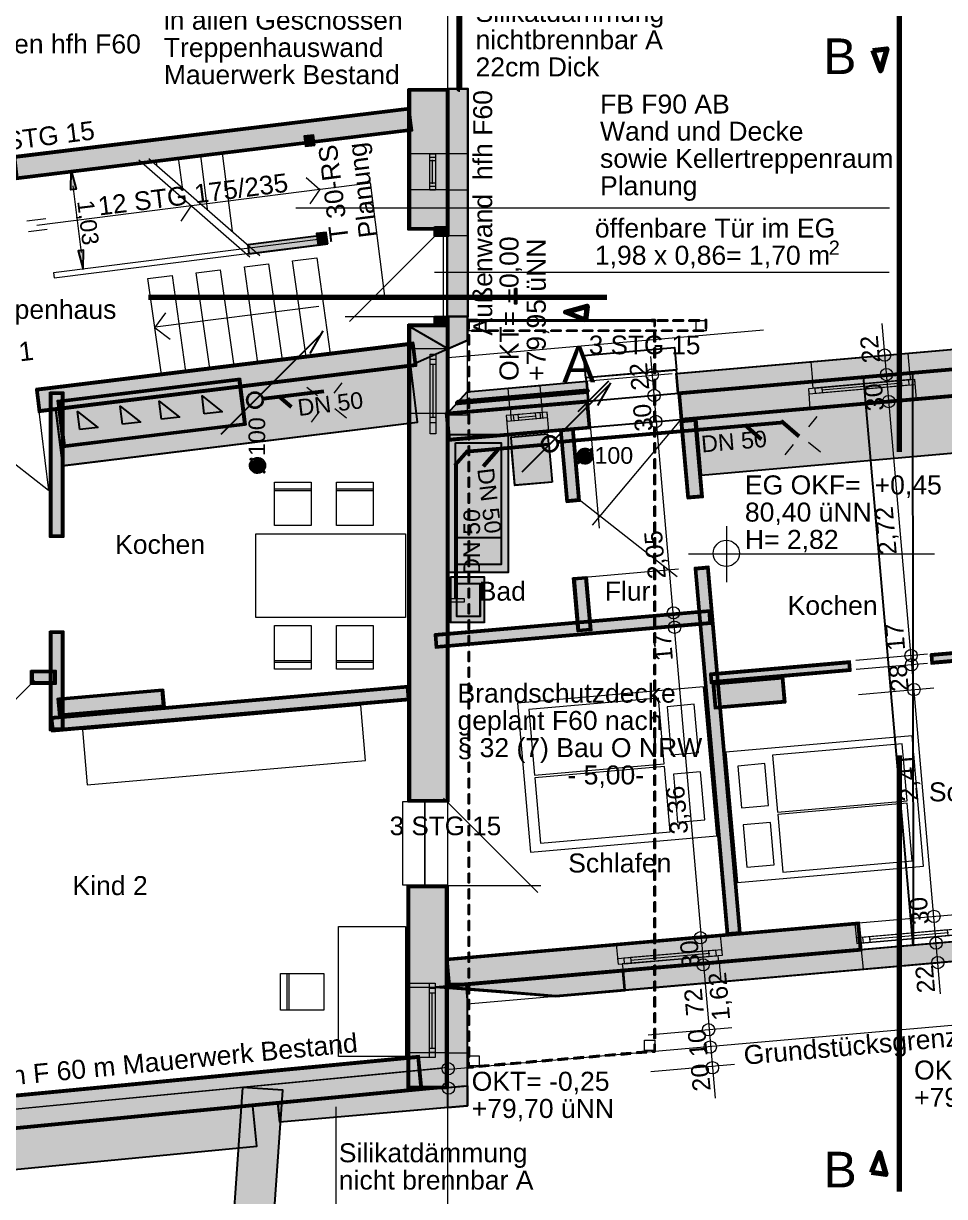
# Model space of a CAD drawing. Header units: millimetres. Extents: x 1001 to 41669, y -154 to 29734.
# Drawn here: x 11578 to 21433, y 6616 to 19166 of the extents above; entities that cross this region are included whole.
import ezdxf

# ---------------------------------------------------------------- set-up
doc = ezdxf.new("R2010")
doc.units = ezdxf.units.MM
doc.header["$LTSCALE"] = 50
for name, pattern in [('PDF_35-3_26-5_0-0_0-0', [61.8, 35.3, -26.5, 0, 0]), ('PDF_35-3_35-3_0-0_0-0', [70.6, 35.3, -35.3, 0, 0]), ('PDF_564-4_176-4_70-6_176-4', [987.8, 564.4, -176.4, 70.6, -176.4]), ('PDF_67-7_67-7_0-0_0-0', [135.4, 67.7, -67.7, 0, 0]), ('PDF_91-7_91-7_0-0_0-0', [183.4, 91.7, -91.7, 0, 0])]:
    doc.linetypes.add(name, pattern=pattern)
for name, color, linetype in [('00_Wand_Bestand', 7, 'Continuous'), ('01_Daemmung_neu', 9, 'Continuous'), ('02_Grundstuecksgrenze', 8, 'Continuous'), ('03_Sanitaer', 5, 'Continuous'), ('05_Linien_stark', 7, 'Continuous'), ('06_Linien_fein', 3, 'Continuous'), ('07_Bemassung', 6, 'Continuous'), ('08_Schnittlinie', 1, 'Continuous'), ('10_Text', 7, 'Continuous')]:
    doc.layers.add(name, color=color, linetype=linetype)
doc.styles.add('PLAN', font='arial.ttf')

msp = doc.modelspace()

# ---------------------------------------------------------------- hatches: boundary and pattern name
at = {"layer": '00_Wand_Bestand'}
for points in [[(15696, 18468), (16125, 18468), (16125, 16958), (15696, 16958)], [(11469, 17745), (11499, 17499), (15740, 18020), (15710, 18265)], [(14694, 17864), (14680, 17973), (14581, 17961), (14595, 17852)], [(12088, 17595), (12142, 17395), (12085, 17388)], [(15976, 16992), (16125, 16992), (16125, 16891), (15976, 16891)], [(14834, 16809), (14821, 16905), (13978, 16799), (13990, 16702)], [(14834, 16809), (14818, 16931), (14715, 16918), (14730, 16796)], [(12218, 16534), (12222, 16740), (12164, 16733)], [(16834, 16331), (16855, 16331), (16855, 16166), (16834, 16166)], [(15695, 15948), (16125, 15948), (16125, 10839), (15695, 10839)], [(15977, 16032), (16126, 16032), (16126, 15932), (15977, 15932)], [(16372, 15994), (16338, 15994), (16338, 15898), (16348, 15898), (16348, 15983), (16372, 15983)], [(16436, 15994), (16338, 15994), (16338, 15898), (16348, 15898), (16348, 15983), (16436, 15983)], [(16435, 15994), (16541, 15994), (16541, 15983), (16435, 15983)], [(16499, 15994), (16605, 15994), (16605, 15983), (16499, 15983)], [(16604, 15994), (16710, 15994), (16710, 15983), (16604, 15983)], [(16669, 15994), (16774, 15994), (16774, 15983), (16669, 15983)], [(16774, 15994), (16880, 15994), (16880, 15983), (16774, 15983)], [(16838, 15994), (16944, 15994), (16944, 15983), (16838, 15983)], [(16943, 15994), (17049, 15994), (17049, 15983), (16943, 15983)], [(17007, 15994), (17113, 15994), (17113, 15983), (17007, 15983)], [(17112, 15994), (17218, 15994), (17218, 15983), (17112, 15983)], [(17177, 15994), (17282, 15994), (17282, 15983), (17177, 15983)], [(17282, 15994), (17388, 15994), (17388, 15983), (17282, 15983)], [(17346, 15994), (17452, 15994), (17452, 15983), (17346, 15983)], [(17451, 15994), (17557, 15994), (17557, 15983), (17451, 15983)], [(17515, 15994), (17621, 15994), (17621, 15983), (17515, 15983)], [(17620, 15994), (17726, 15994), (17726, 15983), (17620, 15983)], [(17685, 15994), (17790, 15994), (17790, 15983), (17685, 15983)], [(17790, 15994), (17896, 15994), (17896, 15983), (17790, 15983)], [(17854, 15994), (17960, 15994), (17960, 15983), (17854, 15983)], [(17959, 15994), (18065, 15994), (18065, 15983), (17959, 15983)], [(18023, 15994), (18129, 15994), (18129, 15983), (18023, 15983)], [(18128, 15994), (18234, 15994), (18234, 15983), (18128, 15983)], [(18193, 15994), (18298, 15994), (18298, 15983), (18193, 15983)], [(18338, 15928), (18338, 15994), (18298, 15994), (18298, 15983), (18327, 15983), (18327, 15928)], [(18362, 15994), (18468, 15994), (18468, 15983), (18362, 15983)], [(18531, 15994), (18637, 15994), (18637, 15983), (18531, 15983)], [(18701, 15994), (18806, 15994), (18806, 15983), (18701, 15983)], [(18886, 15904), (18886, 15994), (18870, 15994), (18870, 15983), (18876, 15983), (18876, 15904)], [(16121, 15687), (15698, 15498), (15698, 15930)], [(16338, 15835), (16348, 15835), (16348, 15729), (16338, 15729)], [(16377, 15884), (16483, 15884), (16483, 15874), (16377, 15874)], [(16546, 15884), (16652, 15884), (16652, 15874), (16546, 15874)], [(16716, 15884), (16821, 15884), (16821, 15874), (16716, 15874)], [(16885, 15884), (16991, 15884), (16991, 15874), (16885, 15874)], [(17054, 15884), (17160, 15884), (17160, 15874), (17054, 15874)], [(17224, 15884), (17329, 15884), (17329, 15874), (17224, 15874)], [(17393, 15884), (17499, 15884), (17499, 15874), (17393, 15874)], [(17562, 15884), (17668, 15884), (17668, 15874), (17562, 15874)], [(17732, 15884), (17837, 15884), (17837, 15874), (17732, 15874)], [(17901, 15884), (18007, 15884), (18007, 15874), (17901, 15874)], [(18070, 15884), (18176, 15884), (18176, 15874), (18070, 15874)], [(18240, 15884), (18345, 15884), (18345, 15874), (18240, 15874)], [(18327, 15864), (18338, 15864), (18338, 15759), (18327, 15759)], [(18409, 15884), (18515, 15884), (18515, 15874), (18409, 15874)], [(18578, 15884), (18684, 15884), (18684, 15874), (18578, 15874)], [(18583, 15217), (18609, 14918), (26115, 15575), (26089, 15874)], [(18748, 15884), (18853, 15884), (18853, 15874), (18748, 15874)], [(11710, 15256), (11740, 15008), (15784, 15505), (15753, 15753)], [(18327, 15695), (18338, 15695), (18338, 15589), (18327, 15589)], [(16338, 15665), (16348, 15665), (16348, 15560), (16338, 15560)], [(16338, 15496), (16348, 15496), (16348, 15390), (16338, 15390)], [(18327, 15526), (18338, 15526), (18338, 15420), (18327, 15420)], [(13896, 15371), (13958, 14871), (12004, 14631), (11942, 15131)], [(16338, 15327), (16348, 15327), (16348, 15221), (16338, 15221)], [(18327, 15356), (18338, 15356), (18338, 15251), (18327, 15251)], [(11859, 15221), (12006, 15221), (12006, 13670), (11859, 13670)], [(18327, 15187), (18338, 15187), (18338, 15081), (18327, 15081)], [(12637, 14879), (12614, 15072), (12830, 14902)], [(13056, 14932), (13032, 15125), (13249, 14956)], [(13512, 14990), (13489, 15183), (13706, 15013)], [(16095, 14999), (16122, 14702), (17646, 14835), (17620, 15133)], [(16338, 15157), (16348, 15157), (16348, 15052), (16338, 15052)], [(12181, 14821), (12157, 15015), (12374, 14845)], [(16338, 14988), (16348, 14988), (16348, 14882), (16338, 14882)], [(18327, 15018), (18338, 15018), (18338, 14912), (18327, 14912)], [(18679, 14085), (18849, 14100), (18776, 14935), (18606, 14920)], [(16338, 14819), (16348, 14819), (16348, 14713), (16338, 14713)], [(17384, 14046), (17534, 14059), (17466, 14837), (17316, 14824)], [(18327, 14848), (18338, 14848), (18338, 14743), (18327, 14743)], [(16338, 14649), (16348, 14649), (16348, 14544), (16338, 14544)], [(17665, 14607), (17649, 14589), (17658, 14576), (17664, 14564), (17667, 14551), (17668, 14536), (17667, 14526), (17665, 14517), (17662, 14508), (17658, 14499), (17653, 14491), (17646, 14483), (17640, 14476), (17634, 14471), (17627, 14466), (17619, 14463), (17612, 14460), (17603, 14458), (17595, 14456), (17586, 14456), (17572, 14457), (17560, 14460), (17548, 14466), (17534, 14475), (17517, 14458), (17507, 14469), (17524, 14485), (17515, 14499), (17509, 14512), (17506, 14524), (17505, 14538), (17505, 14547), (17507, 14556), (17509, 14565), (17512, 14573), (17517, 14581), (17522, 14588), (17529, 14595), (17536, 14602), (17543, 14607), (17551, 14611), (17559, 14615), (17567, 14617), (17576, 14619), (17586, 14619), (17600, 14618), (17612, 14615), (17625, 14609), (17639, 14600), (17655, 14617)], [(17628, 14590), (17616, 14597), (17606, 14602), (17596, 14604), (17586, 14605), (17578, 14605), (17571, 14603), (17563, 14601), (17557, 14599), (17550, 14595), (17544, 14590), (17538, 14585), (17532, 14578), (17527, 14571), (17523, 14563), (17521, 14555), (17519, 14547), (17518, 14538), (17519, 14526), (17522, 14517), (17526, 14506), (17534, 14495)], [(17639, 14580), (17544, 14485), (17552, 14480), (17560, 14475), (17569, 14473), (17578, 14471), (17586, 14470), (17595, 14471), (17604, 14472), (17612, 14475), (17620, 14479), (17627, 14484), (17634, 14490), (17640, 14497), (17645, 14504), (17649, 14511), (17651, 14520), (17653, 14528), (17653, 14537), (17653, 14548), (17650, 14558), (17646, 14568)], [(18327, 14679), (18338, 14679), (18338, 14573), (18327, 14573)], [(14014, 14517), (14031, 14500), (14044, 14509), (14056, 14515), (14069, 14518), (14084, 14519), (14094, 14518), (14103, 14517), (14112, 14514), (14121, 14509), (14130, 14504), (14138, 14498), (14144, 14491), (14149, 14485), (14154, 14478), (14158, 14470), (14160, 14463), (14163, 14455), (14164, 14446), (14164, 14437), (14163, 14423), (14160, 14411), (14154, 14399), (14145, 14385), (14162, 14368), (14152, 14358), (14135, 14375), (14121, 14366), (14108, 14360), (14096, 14357), (14082, 14356), (14073, 14356), (14064, 14358), (14055, 14360), (14047, 14364), (14039, 14368), (14032, 14373), (14025, 14380), (14019, 14387), (14013, 14394), (14009, 14402), (14005, 14410), (14003, 14419), (14001, 14428), (14001, 14437), (14002, 14451), (14005, 14464), (14011, 14476), (14020, 14490), (14003, 14506)], [(14030, 14480), (14023, 14467), (14018, 14457), (14016, 14447), (14015, 14437), (14016, 14429), (14017, 14422), (14019, 14415), (14022, 14408), (14025, 14401), (14030, 14395), (14035, 14389), (14042, 14383), (14049, 14378), (14057, 14375), (14065, 14372), (14074, 14370), (14083, 14370), (14094, 14370), (14104, 14373), (14114, 14378), (14125, 14385)], [(14040, 14490), (14135, 14395), (14141, 14403), (14145, 14412), (14148, 14420), (14149, 14429), (14150, 14437), (14149, 14446), (14148, 14455), (14145, 14463), (14141, 14471), (14136, 14478), (14130, 14485), (14125, 14490), (14118, 14495), (14112, 14498), (14105, 14501), (14098, 14503), (14091, 14504), (14083, 14505), (14072, 14504), (14062, 14501), (14052, 14497)], [(16338, 14480), (16348, 14480), (16348, 14374), (16338, 14374)], [(18327, 14510), (18338, 14510), (18338, 14404), (18327, 14404)], [(16338, 14311), (16348, 14311), (16348, 14205), (16338, 14205)], [(18327, 14340), (18338, 14340), (18338, 14235), (18327, 14235)], [(16338, 14141), (16348, 14141), (16348, 14036), (16338, 14036)], [(18327, 14171), (18338, 14171), (18338, 14065), (18327, 14065)], [(16338, 13972), (16348, 13972), (16348, 13866), (16338, 13866)], [(18327, 14002), (18338, 14002), (18338, 13896), (18327, 13896)], [(18327, 13832), (18338, 13832), (18338, 13727), (18327, 13727)], [(16338, 13803), (16348, 13803), (16348, 13697), (16338, 13697)], [(16338, 13633), (16348, 13633), (16348, 13528), (16338, 13528)], [(18327, 13663), (18338, 13663), (18338, 13557), (18327, 13557)], [(16338, 13464), (16348, 13464), (16348, 13358), (16338, 13358)], [(18327, 13494), (18338, 13494), (18338, 13388), (18327, 13388)], [(18327, 13324), (18338, 13324), (18338, 13219), (18327, 13219)], [(19101, 9414), (19254, 9427), (18910, 13355), (18757, 13341)], [(16338, 13295), (16348, 13295), (16348, 13189), (16338, 13189)], [(17457, 13234), (17606, 13247), (17656, 12673), (17507, 12660)], [(16338, 13125), (16348, 13125), (16348, 13020), (16338, 13020)], [(18327, 13155), (18338, 13155), (18338, 13049), (18327, 13049)], [(16338, 12956), (16348, 12956), (16348, 12850), (16338, 12850)], [(18327, 12986), (18338, 12986), (18338, 12880), (18327, 12880)], [(15975, 12633), (15988, 12487), (18937, 12745), (18924, 12891)], [(18327, 12816), (18338, 12816), (18338, 12711), (18327, 12711)], [(16338, 12787), (16348, 12787), (16348, 12681), (16338, 12681)], [(11860, 12665), (12007, 12665), (12007, 11603), (11860, 11603)], [(16338, 12617), (16348, 12617), (16348, 12512), (16338, 12512)], [(18327, 12647), (18338, 12647), (18338, 12541), (18327, 12541)], [(16338, 12448), (16348, 12448), (16348, 12342), (16338, 12342)], [(18327, 12478), (18338, 12478), (18338, 12372), (18327, 12372)], [(21281, 12418), (21290, 12317), (22517, 12424), (22508, 12525)], [(18327, 12308), (18338, 12308), (18338, 12203), (18327, 12203)], [(18920, 12211), (18929, 12110), (20432, 12242), (20423, 12343)], [(11658, 12245), (11925, 12245), (11925, 12099), (11658, 12099)], [(16338, 12279), (16348, 12279), (16348, 12173), (16338, 12173)], [(19734, 11903), (19710, 12179), (18947, 12112), (18972, 11836)], [(11867, 11745), (11881, 11593), (15710, 11928), (15696, 12080)], [(16338, 12109), (16348, 12109), (16348, 12004), (16338, 12004)], [(18327, 12139), (18338, 12139), (18338, 12033), (18327, 12033)], [(13073, 12045), (13090, 11852), (11960, 11753), (11943, 11946)], [(16338, 11940), (16348, 11940), (16348, 11834), (16338, 11834)], [(18327, 11970), (18338, 11970), (18338, 11864), (18327, 11864)], [(18327, 11800), (18338, 11800), (18338, 11695), (18327, 11695)], [(16338, 11771), (16348, 11771), (16348, 11665), (16338, 11665)], [(16338, 11601), (16348, 11601), (16348, 11496), (16338, 11496)], [(18327, 11631), (18338, 11631), (18338, 11525), (18327, 11525)], [(16338, 11432), (16348, 11432), (16348, 11326), (16338, 11326)], [(18327, 11462), (18338, 11462), (18338, 11356), (18327, 11356)], [(16338, 11263), (16348, 11263), (16348, 11157), (16338, 11157)], [(18327, 11292), (18338, 11292), (18338, 11187), (18327, 11187)], [(16338, 11093), (16348, 11093), (16348, 10988), (16338, 10988)], [(18327, 11123), (18338, 11123), (18338, 11017), (18327, 11017)], [(16338, 10924), (16348, 10924), (16348, 10818), (16338, 10818)], [(18327, 10954), (18338, 10954), (18338, 10848), (18327, 10848)], [(16338, 10755), (16348, 10755), (16348, 10649), (16338, 10649)], [(18327, 10784), (18338, 10784), (18338, 10679), (18327, 10679)], [(16338, 10585), (16348, 10585), (16348, 10480), (16338, 10480)], [(18327, 10615), (18338, 10615), (18338, 10509), (18327, 10509)], [(18327, 10446), (18338, 10446), (18338, 10340), (18327, 10340)], [(16338, 10416), (16348, 10416), (16348, 10310), (16338, 10310)], [(16338, 10247), (16348, 10247), (16348, 10141), (16338, 10141)], [(18327, 10276), (18338, 10276), (18338, 10171), (18327, 10171)], [(16338, 10077), (16348, 10077), (16348, 9972), (16338, 9972)], [(18327, 10107), (18338, 10107), (18338, 10001), (18327, 10001)], [(15688, 9945), (16118, 9945), (16118, 7771), (15688, 7771)], [(18327, 9938), (18338, 9938), (18338, 9832), (18327, 9832)], [(16338, 9908), (16348, 9908), (16348, 9802), (16338, 9802)], [(16338, 9739), (16348, 9739), (16348, 9633), (16338, 9633)], [(18327, 9768), (18338, 9768), (18338, 9663), (18327, 9663)], [(16097, 9161), (16123, 8861), (20547, 9248), (20521, 9548)], [(16338, 9569), (16348, 9569), (16348, 9464), (16338, 9464)], [(18327, 9599), (18338, 9599), (18338, 9493), (18327, 9493)], [(18327, 9430), (18338, 9430), (18338, 9324), (18327, 9324)], [(16338, 9400), (16348, 9400), (16348, 9294), (16338, 9294)], [(16338, 9231), (16348, 9231), (16348, 9125), (16338, 9125)], [(18327, 9260), (18338, 9260), (18338, 9155), (18327, 9155)], [(16338, 9061), (16348, 9061), (16348, 8956), (16338, 8956)], [(18327, 9091), (18338, 9091), (18338, 8985), (18327, 8985)], [(18327, 8922), (18338, 8922), (18338, 8816), (18327, 8816)], [(16338, 8892), (16348, 8892), (16348, 8786), (16338, 8786)], [(16338, 8723), (16348, 8723), (16348, 8617), (16338, 8617)], [(18327, 8752), (18338, 8752), (18338, 8647), (18327, 8647)], [(16338, 8553), (16348, 8553), (16348, 8448), (16338, 8448)], [(18327, 8583), (18338, 8583), (18338, 8477), (18327, 8477)], [(18327, 8414), (18338, 8414), (18338, 8308), (18327, 8308)], [(16338, 8384), (16348, 8384), (16348, 8278), (16338, 8278)], [(16338, 8215), (16348, 8215), (16348, 8109), (16338, 8109)], [(18247, 8158), (18246, 8169), (18141, 8160), (18142, 8149)], [(18338, 8166), (18338, 8244), (18327, 8244), (18327, 8176), (18310, 8174), (18310, 8164)], [(5058, 7087), (5093, 6722), (15846, 7758), (15811, 8122)], [(16338, 8045), (16338, 7993), (16391, 7998), (16391, 8009), (16348, 8005), (16348, 8045)], [(16729, 8027), (16728, 8038), (16622, 8029), (16623, 8018)], [(16898, 8042), (16897, 8052), (16791, 8043), (16792, 8033)], [(17066, 8056), (17065, 8067), (16960, 8058), (16961, 8047)], [(17235, 8071), (17234, 8081), (17129, 8072), (17130, 8062)], [(17404, 8085), (17403, 8096), (17297, 8087), (17298, 8076)], [(17572, 8100), (17571, 8110), (17466, 8101), (17467, 8091)], [(17741, 8114), (17740, 8125), (17635, 8116), (17636, 8105)], [(17910, 8129), (17909, 8140), (17803, 8130), (17804, 8120)], [(18078, 8144), (18078, 8154), (17972, 8145), (17973, 8134)], [(16560, 8013), (16559, 8023), (16454, 8014), (16455, 8004)]]:
    msp.add_hatch(color=7, dxfattribs=at).paths.add_polyline_path(points)
at = {"layer": '01_Daemmung_neu'}
for points in [[(16113, 18469), (16332, 18469), (16332, 16029), (16113, 16029)], [(29468, 16163), (18581, 15210), (18562, 15423), (29450, 16375)], [(16118, 16032), (16118, 15687), (16332, 15779), (16332, 16032)], [(17624, 15126), (16114, 14994), (16326, 15227), (17605, 15339)], [(22803, 9240), (18015, 8821), (17996, 9038), (22784, 9457)], [(17997, 9034), (15986, 8858), (17275, 8757), (18015, 8821)], [(16116, 8893), (16116, 7570), (16329, 7586), (16329, 8893)], [(14301, 7623), (16329, 7801), (16330, 7587), (14320, 7411)]]:
    msp.add_hatch(color=7, dxfattribs=at).paths.add_polyline_path(points)
at = {"layer": '02_Grundstuecksgrenze'}
for points in [[(13923, 7783), (13586, 2962), (14015, 2932), (14352, 7753)], [(14034, 7584), (4945, 6709), (4986, 6281), (14075, 7156)]]:
    msp.add_hatch(color=7, dxfattribs=at).paths.add_polyline_path(points)
at = {"layer": '03_Sanitaer'}
for points in [[(15722, 15494), (11922, 15028), (11995, 14435), (15795, 14901)], [(22261, 15234), (18778, 14929), (18830, 14334), (22314, 14639)], [(16128, 14769), (16764, 14769), (16764, 13291), (16128, 13291)], [(17190, 14773), (16791, 14738), (16800, 14638), (17198, 14673)], [(16199, 14678), (16690, 14678), (16690, 13378), (16199, 13378)], [(16199, 14678), (16690, 14678), (16690, 13664), (16199, 13664)], [(17235, 14259), (16836, 14224), (16801, 14623), (17200, 14657)], [(16149, 13245), (16507, 13245), (16507, 12758), (16149, 12758)], [(16149, 13245), (16507, 13245), (16507, 12758), (16149, 12758)], [(16214, 13176), (16463, 13176), (16463, 12822), (16214, 12822)], [(16214, 13176), (16463, 13176), (16463, 12822), (16214, 12822)]]:
    msp.add_hatch(color=7, dxfattribs=at).paths.add_polyline_path(points)

# ---------------------------------------------------------------- linework, layer by layer
at = {"layer": '00_Wand_Bestand'}
for points in [[(15696, 18468), (16125, 18468), (16125, 16958), (15696, 16958)], [(11469, 17745), (11499, 17499), (15740, 18020), (15710, 18265)], [(14694, 17864), (14680, 17973), (14581, 17961), (14595, 17852)], [(12088, 17595), (12142, 17395), (12085, 17388)], [(15976, 16992), (16125, 16992), (16125, 16891), (15976, 16891)], [(14834, 16809), (14821, 16905), (13978, 16799), (13990, 16702)], [(14834, 16809), (14818, 16931), (14715, 16918), (14730, 16796)], [(12218, 16534), (12222, 16740), (12164, 16733)], [(16834, 16331), (16855, 16331), (16855, 16166), (16834, 16166)], [(15695, 15948), (16125, 15948), (16125, 10839), (15695, 10839)], [(15977, 16032), (16126, 16032), (16126, 15932), (15977, 15932)], [(16372, 15994), (16338, 15994), (16338, 15898), (16348, 15898), (16348, 15983), (16372, 15983)], [(16436, 15994), (16338, 15994), (16338, 15898), (16348, 15898), (16348, 15983), (16436, 15983)], [(16435, 15994), (16541, 15994), (16541, 15983), (16435, 15983)], [(16499, 15994), (16605, 15994), (16605, 15983), (16499, 15983)], [(16604, 15994), (16710, 15994), (16710, 15983), (16604, 15983)], [(16669, 15994), (16774, 15994), (16774, 15983), (16669, 15983)], [(16774, 15994), (16880, 15994), (16880, 15983), (16774, 15983)], [(16838, 15994), (16944, 15994), (16944, 15983), (16838, 15983)], [(16943, 15994), (17049, 15994), (17049, 15983), (16943, 15983)], [(17007, 15994), (17113, 15994), (17113, 15983), (17007, 15983)], [(17112, 15994), (17218, 15994), (17218, 15983), (17112, 15983)], [(17177, 15994), (17282, 15994), (17282, 15983), (17177, 15983)], [(17282, 15994), (17388, 15994), (17388, 15983), (17282, 15983)], [(17346, 15994), (17452, 15994), (17452, 15983), (17346, 15983)], [(17451, 15994), (17557, 15994), (17557, 15983), (17451, 15983)], [(17515, 15994), (17621, 15994), (17621, 15983), (17515, 15983)], [(17620, 15994), (17726, 15994), (17726, 15983), (17620, 15983)], [(17685, 15994), (17790, 15994), (17790, 15983), (17685, 15983)], [(17790, 15994), (17896, 15994), (17896, 15983), (17790, 15983)], [(17854, 15994), (17960, 15994), (17960, 15983), (17854, 15983)], [(17959, 15994), (18065, 15994), (18065, 15983), (17959, 15983)], [(18023, 15994), (18129, 15994), (18129, 15983), (18023, 15983)], [(18128, 15994), (18234, 15994), (18234, 15983), (18128, 15983)], [(18193, 15994), (18298, 15994), (18298, 15983), (18193, 15983)], [(18338, 15928), (18338, 15994), (18298, 15994), (18298, 15983), (18327, 15983), (18327, 15928)], [(18362, 15994), (18468, 15994), (18468, 15983), (18362, 15983)], [(18531, 15994), (18637, 15994), (18637, 15983), (18531, 15983)], [(18701, 15994), (18806, 15994), (18806, 15983), (18701, 15983)], [(18886, 15904), (18886, 15994), (18870, 15994), (18870, 15983), (18876, 15983), (18876, 15904)], [(16121, 15687), (15698, 15498), (15698, 15930)], [(16338, 15835), (16348, 15835), (16348, 15729), (16338, 15729)], [(16377, 15884), (16483, 15884), (16483, 15874), (16377, 15874)], [(16546, 15884), (16652, 15884), (16652, 15874), (16546, 15874)], [(16716, 15884), (16821, 15884), (16821, 15874), (16716, 15874)], [(16885, 15884), (16991, 15884), (16991, 15874), (16885, 15874)], [(17054, 15884), (17160, 15884), (17160, 15874), (17054, 15874)], [(17224, 15884), (17329, 15884), (17329, 15874), (17224, 15874)], [(17393, 15884), (17499, 15884), (17499, 15874), (17393, 15874)], [(17562, 15884), (17668, 15884), (17668, 15874), (17562, 15874)], [(17732, 15884), (17837, 15884), (17837, 15874), (17732, 15874)], [(17901, 15884), (18007, 15884), (18007, 15874), (17901, 15874)], [(18070, 15884), (18176, 15884), (18176, 15874), (18070, 15874)], [(18240, 15884), (18345, 15884), (18345, 15874), (18240, 15874)], [(18327, 15864), (18338, 15864), (18338, 15759), (18327, 15759)], [(18409, 15884), (18515, 15884), (18515, 15874), (18409, 15874)], [(18578, 15884), (18684, 15884), (18684, 15874), (18578, 15874)], [(18583, 15217), (18609, 14918), (26115, 15575), (26089, 15874)], [(18748, 15884), (18853, 15884), (18853, 15874), (18748, 15874)], [(11710, 15256), (11740, 15008), (15784, 15505), (15753, 15753)], [(18327, 15695), (18338, 15695), (18338, 15589), (18327, 15589)], [(16338, 15665), (16348, 15665), (16348, 15560), (16338, 15560)], [(16338, 15496), (16348, 15496), (16348, 15390), (16338, 15390)], [(18327, 15526), (18338, 15526), (18338, 15420), (18327, 15420)], [(13896, 15371), (13958, 14871), (12004, 14631), (11942, 15131)], [(16338, 15327), (16348, 15327), (16348, 15221), (16338, 15221)], [(18327, 15356), (18338, 15356), (18338, 15251), (18327, 15251)], [(11859, 15221), (12006, 15221), (12006, 13670), (11859, 13670)], [(18327, 15187), (18338, 15187), (18338, 15081), (18327, 15081)], [(12637, 14879), (12614, 15072), (12830, 14902)], [(13056, 14932), (13032, 15125), (13249, 14956)], [(13512, 14990), (13489, 15183), (13706, 15013)], [(16095, 14999), (16122, 14702), (17646, 14835), (17620, 15133)], [(16338, 15157), (16348, 15157), (16348, 15052), (16338, 15052)], [(12181, 14821), (12157, 15015), (12374, 14845)], [(16338, 14988), (16348, 14988), (16348, 14882), (16338, 14882)], [(18327, 15018), (18338, 15018), (18338, 14912), (18327, 14912)], [(18679, 14085), (18849, 14100), (18776, 14935), (18606, 14920)], [(16338, 14819), (16348, 14819), (16348, 14713), (16338, 14713)], [(17384, 14046), (17534, 14059), (17466, 14837), (17316, 14824)], [(18327, 14848), (18338, 14848), (18338, 14743), (18327, 14743)], [(16338, 14649), (16348, 14649), (16348, 14544), (16338, 14544)], [(17665, 14607), (17649, 14589), (17658, 14576), (17664, 14564), (17667, 14551), (17668, 14536), (17667, 14526), (17665, 14517), (17662, 14508), (17658, 14499), (17653, 14491), (17646, 14483), (17640, 14476), (17634, 14471), (17627, 14466), (17619, 14463), (17612, 14460), (17603, 14458), (17595, 14456), (17586, 14456), (17572, 14457), (17560, 14460), (17548, 14466), (17534, 14475), (17517, 14458), (17507, 14469), (17524, 14485), (17515, 14499), (17509, 14512), (17506, 14524), (17505, 14538), (17505, 14547), (17507, 14556), (17509, 14565), (17512, 14573), (17517, 14581), (17522, 14588), (17529, 14595), (17536, 14602), (17543, 14607), (17551, 14611), (17559, 14615), (17567, 14617), (17576, 14619), (17586, 14619), (17600, 14618), (17612, 14615), (17625, 14609), (17639, 14600), (17655, 14617)], [(17628, 14590), (17616, 14597), (17606, 14602), (17596, 14604), (17586, 14605), (17578, 14605), (17571, 14603), (17563, 14601), (17557, 14599), (17550, 14595), (17544, 14590), (17538, 14585), (17532, 14578), (17527, 14571), (17523, 14563), (17521, 14555), (17519, 14547), (17518, 14538), (17519, 14526), (17522, 14517), (17526, 14506), (17534, 14495)], [(17639, 14580), (17544, 14485), (17552, 14480), (17560, 14475), (17569, 14473), (17578, 14471), (17586, 14470), (17595, 14471), (17604, 14472), (17612, 14475), (17620, 14479), (17627, 14484), (17634, 14490), (17640, 14497), (17645, 14504), (17649, 14511), (17651, 14520), (17653, 14528), (17653, 14537), (17653, 14548), (17650, 14558), (17646, 14568)], [(18327, 14679), (18338, 14679), (18338, 14573), (18327, 14573)], [(14014, 14517), (14031, 14500), (14044, 14509), (14056, 14515), (14069, 14518), (14084, 14519), (14094, 14518), (14103, 14517), (14112, 14514), (14121, 14509), (14130, 14504), (14138, 14498), (14144, 14491), (14149, 14485), (14154, 14478), (14158, 14470), (14160, 14463), (14163, 14455), (14164, 14446), (14164, 14437), (14163, 14423), (14160, 14411), (14154, 14399), (14145, 14385), (14162, 14368), (14152, 14358), (14135, 14375), (14121, 14366), (14108, 14360), (14096, 14357), (14082, 14356), (14073, 14356), (14064, 14358), (14055, 14360), (14047, 14364), (14039, 14368), (14032, 14373), (14025, 14380), (14019, 14387), (14013, 14394), (14009, 14402), (14005, 14410), (14003, 14419), (14001, 14428), (14001, 14437), (14002, 14451), (14005, 14464), (14011, 14476), (14020, 14490), (14003, 14506)], [(14030, 14480), (14023, 14467), (14018, 14457), (14016, 14447), (14015, 14437), (14016, 14429), (14017, 14422), (14019, 14415), (14022, 14408), (14025, 14401), (14030, 14395), (14035, 14389), (14042, 14383), (14049, 14378), (14057, 14375), (14065, 14372), (14074, 14370), (14083, 14370), (14094, 14370), (14104, 14373), (14114, 14378), (14125, 14385)], [(14040, 14490), (14135, 14395), (14141, 14403), (14145, 14412), (14148, 14420), (14149, 14429), (14150, 14437), (14149, 14446), (14148, 14455), (14145, 14463), (14141, 14471), (14136, 14478), (14130, 14485), (14125, 14490), (14118, 14495), (14112, 14498), (14105, 14501), (14098, 14503), (14091, 14504), (14083, 14505), (14072, 14504), (14062, 14501), (14052, 14497)], [(16338, 14480), (16348, 14480), (16348, 14374), (16338, 14374)], [(18327, 14510), (18338, 14510), (18338, 14404), (18327, 14404)], [(16338, 14311), (16348, 14311), (16348, 14205), (16338, 14205)], [(18327, 14340), (18338, 14340), (18338, 14235), (18327, 14235)], [(16338, 14141), (16348, 14141), (16348, 14036), (16338, 14036)], [(18327, 14171), (18338, 14171), (18338, 14065), (18327, 14065)], [(16338, 13972), (16348, 13972), (16348, 13866), (16338, 13866)], [(18327, 14002), (18338, 14002), (18338, 13896), (18327, 13896)], [(18327, 13832), (18338, 13832), (18338, 13727), (18327, 13727)], [(16338, 13803), (16348, 13803), (16348, 13697), (16338, 13697)], [(16338, 13633), (16348, 13633), (16348, 13528), (16338, 13528)], [(18327, 13663), (18338, 13663), (18338, 13557), (18327, 13557)], [(16338, 13464), (16348, 13464), (16348, 13358), (16338, 13358)], [(18327, 13494), (18338, 13494), (18338, 13388), (18327, 13388)], [(18327, 13324), (18338, 13324), (18338, 13219), (18327, 13219)], [(19101, 9414), (19254, 9427), (18910, 13355), (18757, 13341)], [(16338, 13295), (16348, 13295), (16348, 13189), (16338, 13189)], [(17457, 13234), (17606, 13247), (17656, 12673), (17507, 12660)], [(16338, 13125), (16348, 13125), (16348, 13020), (16338, 13020)], [(18327, 13155), (18338, 13155), (18338, 13049), (18327, 13049)], [(16338, 12956), (16348, 12956), (16348, 12850), (16338, 12850)], [(18327, 12986), (18338, 12986), (18338, 12880), (18327, 12880)], [(15975, 12633), (15988, 12487), (18937, 12745), (18924, 12891)], [(18327, 12816), (18338, 12816), (18338, 12711), (18327, 12711)], [(16338, 12787), (16348, 12787), (16348, 12681), (16338, 12681)], [(11860, 12665), (12007, 12665), (12007, 11603), (11860, 11603)], [(16338, 12617), (16348, 12617), (16348, 12512), (16338, 12512)], [(18327, 12647), (18338, 12647), (18338, 12541), (18327, 12541)], [(16338, 12448), (16348, 12448), (16348, 12342), (16338, 12342)], [(18327, 12478), (18338, 12478), (18338, 12372), (18327, 12372)], [(21281, 12418), (21290, 12317), (22517, 12424), (22508, 12525)], [(18327, 12308), (18338, 12308), (18338, 12203), (18327, 12203)], [(18920, 12211), (18929, 12110), (20432, 12242), (20423, 12343)], [(11658, 12245), (11925, 12245), (11925, 12099), (11658, 12099)], [(16338, 12279), (16348, 12279), (16348, 12173), (16338, 12173)], [(19734, 11903), (19710, 12179), (18947, 12112), (18972, 11836)], [(11867, 11745), (11881, 11593), (15710, 11928), (15696, 12080)], [(16338, 12109), (16348, 12109), (16348, 12004), (16338, 12004)], [(18327, 12139), (18338, 12139), (18338, 12033), (18327, 12033)], [(13073, 12045), (13090, 11852), (11960, 11753), (11943, 11946)], [(16338, 11940), (16348, 11940), (16348, 11834), (16338, 11834)], [(18327, 11970), (18338, 11970), (18338, 11864), (18327, 11864)], [(18327, 11800), (18338, 11800), (18338, 11695), (18327, 11695)], [(16338, 11771), (16348, 11771), (16348, 11665), (16338, 11665)], [(16338, 11601), (16348, 11601), (16348, 11496), (16338, 11496)], [(18327, 11631), (18338, 11631), (18338, 11525), (18327, 11525)], [(16338, 11432), (16348, 11432), (16348, 11326), (16338, 11326)], [(18327, 11462), (18338, 11462), (18338, 11356), (18327, 11356)], [(16338, 11263), (16348, 11263), (16348, 11157), (16338, 11157)], [(18327, 11292), (18338, 11292), (18338, 11187), (18327, 11187)], [(16338, 11093), (16348, 11093), (16348, 10988), (16338, 10988)], [(18327, 11123), (18338, 11123), (18338, 11017), (18327, 11017)], [(16338, 10924), (16348, 10924), (16348, 10818), (16338, 10818)], [(18327, 10954), (18338, 10954), (18338, 10848), (18327, 10848)], [(16338, 10755), (16348, 10755), (16348, 10649), (16338, 10649)], [(18327, 10784), (18338, 10784), (18338, 10679), (18327, 10679)], [(16338, 10585), (16348, 10585), (16348, 10480), (16338, 10480)], [(18327, 10615), (18338, 10615), (18338, 10509), (18327, 10509)], [(18327, 10446), (18338, 10446), (18338, 10340), (18327, 10340)], [(16338, 10416), (16348, 10416), (16348, 10310), (16338, 10310)], [(16338, 10247), (16348, 10247), (16348, 10141), (16338, 10141)], [(18327, 10276), (18338, 10276), (18338, 10171), (18327, 10171)], [(16338, 10077), (16348, 10077), (16348, 9972), (16338, 9972)], [(18327, 10107), (18338, 10107), (18338, 10001), (18327, 10001)], [(15688, 9945), (16118, 9945), (16118, 7771), (15688, 7771)], [(18327, 9938), (18338, 9938), (18338, 9832), (18327, 9832)], [(16338, 9908), (16348, 9908), (16348, 9802), (16338, 9802)], [(16338, 9739), (16348, 9739), (16348, 9633), (16338, 9633)], [(18327, 9768), (18338, 9768), (18338, 9663), (18327, 9663)], [(16097, 9161), (16123, 8861), (20547, 9248), (20521, 9548)], [(16338, 9569), (16348, 9569), (16348, 9464), (16338, 9464)], [(18327, 9599), (18338, 9599), (18338, 9493), (18327, 9493)], [(18327, 9430), (18338, 9430), (18338, 9324), (18327, 9324)], [(16338, 9400), (16348, 9400), (16348, 9294), (16338, 9294)], [(16338, 9231), (16348, 9231), (16348, 9125), (16338, 9125)], [(18327, 9260), (18338, 9260), (18338, 9155), (18327, 9155)], [(16338, 9061), (16348, 9061), (16348, 8956), (16338, 8956)], [(18327, 9091), (18338, 9091), (18338, 8985), (18327, 8985)], [(18327, 8922), (18338, 8922), (18338, 8816), (18327, 8816)], [(16338, 8892), (16348, 8892), (16348, 8786), (16338, 8786)], [(16338, 8723), (16348, 8723), (16348, 8617), (16338, 8617)], [(18327, 8752), (18338, 8752), (18338, 8647), (18327, 8647)], [(16338, 8553), (16348, 8553), (16348, 8448), (16338, 8448)], [(18327, 8583), (18338, 8583), (18338, 8477), (18327, 8477)], [(18327, 8414), (18338, 8414), (18338, 8308), (18327, 8308)], [(16338, 8384), (16348, 8384), (16348, 8278), (16338, 8278)], [(16338, 8215), (16348, 8215), (16348, 8109), (16338, 8109)], [(18247, 8158), (18246, 8169), (18141, 8160), (18142, 8149)], [(18338, 8166), (18338, 8244), (18327, 8244), (18327, 8176), (18310, 8174), (18310, 8164)], [(5058, 7087), (5093, 6722), (15846, 7758), (15811, 8122)], [(16338, 8045), (16338, 7993), (16391, 7998), (16391, 8009), (16348, 8005), (16348, 8045)], [(16729, 8027), (16728, 8038), (16622, 8029), (16623, 8018)], [(16898, 8042), (16897, 8052), (16791, 8043), (16792, 8033)], [(17066, 8056), (17065, 8067), (16960, 8058), (16961, 8047)], [(17235, 8071), (17234, 8081), (17129, 8072), (17130, 8062)], [(17404, 8085), (17403, 8096), (17297, 8087), (17298, 8076)], [(17572, 8100), (17571, 8110), (17466, 8101), (17467, 8091)], [(17741, 8114), (17740, 8125), (17635, 8116), (17636, 8105)], [(17910, 8129), (17909, 8140), (17803, 8130), (17804, 8120)], [(18078, 8144), (18078, 8154), (17972, 8145), (17973, 8134)], [(16560, 8013), (16559, 8023), (16454, 8014), (16455, 8004)]]:
    msp.add_lwpolyline(points, close=True, dxfattribs=at)
at = {"layer": '01_Daemmung_neu'}
for points in [[(16113, 18469), (16332, 18469), (16332, 16029), (16113, 16029)], [(29468, 16163), (18581, 15210), (18562, 15423), (29450, 16375)], [(16118, 16032), (16118, 15687), (16332, 15779), (16332, 16032)], [(17624, 15126), (16114, 14994), (16326, 15227), (17605, 15339)], [(22803, 9240), (18015, 8821), (17996, 9038), (22784, 9457)], [(17997, 9034), (15986, 8858), (17275, 8757), (18015, 8821)], [(16116, 8893), (16116, 7570), (16329, 7586), (16329, 8893)], [(14301, 7623), (16329, 7801), (16330, 7587), (14320, 7411)]]:
    msp.add_lwpolyline(points, close=True, dxfattribs=at)
at = {"layer": '02_Grundstuecksgrenze'}
for points in [[(13923, 7783), (13586, 2962), (14015, 2932), (14352, 7753)], [(14034, 7584), (4945, 6709), (4986, 6281), (14075, 7156)]]:
    msp.add_lwpolyline(points, close=True, dxfattribs=at)
at = {"layer": '03_Sanitaer'}
for points in [[(15722, 15494), (11922, 15028), (11995, 14435), (15795, 14901)], [(22261, 15234), (18778, 14929), (18830, 14334), (22314, 14639)], [(16128, 14769), (16764, 14769), (16764, 13291), (16128, 13291)], [(17190, 14773), (16791, 14738), (16800, 14638), (17198, 14673)], [(16199, 14678), (16690, 14678), (16690, 13378), (16199, 13378)], [(16199, 14678), (16690, 14678), (16690, 13664), (16199, 13664)], [(17235, 14259), (16836, 14224), (16801, 14623), (17200, 14657)], [(16149, 13245), (16507, 13245), (16507, 12758), (16149, 12758)], [(16149, 13245), (16507, 13245), (16507, 12758), (16149, 12758)], [(16214, 13176), (16463, 13176), (16463, 12822), (16214, 12822)], [(16214, 13176), (16463, 13176), (16463, 12822), (16214, 12822)]]:
    msp.add_lwpolyline(points, close=True, dxfattribs=at)
at = {"layer": '05_Linien_stark', "lineweight": 15}
for p, q in [((12107, 17428), (12195, 16715)), ((19100, 13789), (19100, 13189)), ((18694, 13491), (21326, 13491)), ((21249, 12417), (20484, 12350)), ((21252, 12320), (20489, 12254)), ((21317, 12054), (20514, 11984)), ((19157, 8422), (18261, 8344)), ((4028, 6833), (16061, 7991)), ((5641, 6991), (16116, 7999)), ((19186, 8028), (18290, 7949)), ((14925, 6136), (14925, 7576))]:
    msp.add_line(p, q, dxfattribs=at)
at = {"layer": '05_Linien_stark', "lineweight": 25}
for p, q in [((13692, 14771), (14765, 15844)), ((14645, 15636), (14786, 15879)), ((16914, 14369), (17863, 15318)), ((17723, 15079), (17864, 15322))]:
    msp.add_line(p, q, dxfattribs=at)
at = {"layer": '05_Linien_stark', "lineweight": 18}
for p, q in [((14986, 15323), (14898, 15211)), ((14611, 15274), (14723, 15187)), ((14743, 15014), (14656, 14902)), ((14908, 15047), (15036, 14946)), ((20067, 14961), (19976, 14852)), ((19691, 14925), (19800, 14834)), ((19979, 14688), (20104, 14583)), ((19814, 14661), (19723, 14552))]:
    msp.add_line(p, q, dxfattribs=at)
at = {"layer": '05_Linien_stark', "lineweight": 53}
for p, q in [((14792, 15228), (14147, 15149)), ((14445, 15063), (14318, 15173)), ((19714, 14898), (17294, 14686)), ((19473, 14716), (19298, 14868)), ((19879, 14746), (19695, 14906)), ((16333, 14595), (16195, 14437)), ((17115, 14655), (16316, 14585)), ((16650, 14601), (16498, 14426)), ((16204, 14457), (16204, 13011))]:
    msp.add_line(p, q, dxfattribs=at)
at = {"layer": '05_Linien_stark', "lineweight": 211}
for points in [[(16247, 18462), (16247, 21457), (16238, 21450), (16238, 18462)], [(20664, 18876), (20814, 18896), (20749, 18661)], [(17591, 15992), (17376, 16077), (17611, 16142)], [(17610, 15228), (16223, 15106), (16231, 15116), (17610, 15236)], [(20653, 6872), (20738, 7087), (20803, 6852)]]:
    msp.add_lwpolyline(points, close=True, dxfattribs=at)
at = {"layer": '05_Linien_stark', "lineweight": 50}
for points in [[(15707, 18457), (16114, 18457), (16114, 16970), (15707, 16970)], [(11482, 17735), (11509, 17512), (15727, 18030), (15700, 18253)], [(15707, 15936), (16114, 15936), (16114, 10850), (15707, 10850)], [(18595, 15207), (18619, 14931), (26103, 15585), (26078, 15862)], [(11723, 15246), (11750, 15021), (15771, 15515), (15743, 15740)], [(13886, 15358), (13945, 14881), (12014, 14644), (11955, 15121)], [(11871, 15210), (11995, 15210), (11995, 13682), (11871, 13682)], [(16108, 14989), (16132, 14714), (17634, 14845), (17610, 15120)], [(17395, 14059), (17521, 14070), (17455, 14824), (17329, 14813)], [(18690, 14097), (18836, 14110), (18765, 14922), (18619, 14909)], [(19112, 9426), (19242, 9437), (18900, 13342), (18770, 13331)], [(17469, 13223), (17596, 13234), (17644, 12684), (17517, 12673)], [(15988, 12622), (15999, 12499), (18925, 12755), (18914, 12878)], [(11871, 12653), (11995, 12653), (11995, 11615), (11871, 11615)], [(21294, 12407), (21300, 12329), (22504, 12435), (22497, 12513)], [(18932, 12201), (18939, 12123), (20420, 12252), (20413, 12330)], [(11670, 12234), (11914, 12234), (11914, 12111), (11670, 12111)], [(11880, 11735), (11891, 11605), (15697, 11938), (15686, 12068)], [(19721, 11913), (19699, 12166), (18960, 12102), (18982, 11848)], [(13063, 12032), (13078, 11863), (11971, 11766), (11956, 11936)], [(15699, 9934), (16106, 9934), (16106, 7782), (15699, 7782)], [(16109, 9151), (16133, 8874), (20535, 9259), (20510, 9536)], [(5070, 7076), (5103, 6735), (15834, 7768), (15801, 8109)]]:
    msp.add_lwpolyline(points, close=True, dxfattribs=at)
at = {"layer": '05_Linien_stark', "lineweight": 18}
for points in [[(16118, 18465), (16327, 18465), (16327, 16034), (16118, 16034)], [(16116, 17775), (16327, 17775), (16327, 17384), (16116, 17384)], [(14829, 16813), (14818, 16900), (13983, 16795), (13994, 16707)], [(16072, 16897), (16327, 16897), (16327, 16027), (16072, 16027)], [(16116, 16897), (16327, 16897), (16327, 14976), (16116, 14976)], [(16123, 16028), (16123, 15693), (16327, 15782), (16327, 16028)], [(21058, 15431), (20023, 15341), (20005, 15545), (21040, 15635)], [(15719, 15489), (11927, 15024), (11999, 14440), (15790, 14905)], [(17122, 15086), (16781, 15056), (16763, 15260), (17104, 15290)], [(22257, 15229), (18783, 14925), (18834, 14339), (22309, 14643)], [(17186, 14768), (16796, 14734), (16804, 14643), (17194, 14677)], [(17230, 14263), (16840, 14229), (16806, 14619), (17196, 14653)], [(16145, 13246), (16511, 13246), (16511, 12755), (16145, 12755)], [(16145, 13246), (16511, 13246), (16511, 12755), (16145, 12755)], [(16218, 13176), (16459, 13176), (16459, 12818), (16218, 12818)], [(16218, 13176), (16459, 13176), (16459, 12818), (16218, 12818)], [(22798, 9244), (18019, 8826), (18001, 9034), (22780, 9452)], [(21594, 9140), (20564, 9050), (20546, 9256), (21575, 9346)], [(19038, 8916), (18012, 8826), (17994, 9030), (19020, 9120)], [(17993, 9029), (16307, 8882), (16324, 8678), (18010, 8825)], [(16120, 8896), (16324, 8896), (16324, 8151), (16120, 8151)], [(16120, 8888), (16120, 7574), (16325, 7591), (16325, 8888)], [(14306, 7619), (16325, 7796), (16326, 7591), (14324, 7416)]]:
    msp.add_lwpolyline(points, close=True, dxfattribs=at)
at = {"layer": '05_Linien_stark', "lineweight": 20}
for points in [[(15701, 17774), (16120, 17774), (16120, 17385), (15701, 17385)], [(15926, 17773), (15985, 17773), (15985, 17384), (15926, 17384)], [(15926, 17737), (15985, 17737), (15985, 17421), (15926, 17421)], [(15926, 17701), (15985, 17701), (15985, 17457), (15926, 17457)], [(15700, 15688), (16120, 15688), (16120, 14992), (15700, 14992)], [(15931, 15628), (15990, 15628), (15990, 14776), (15931, 14776)], [(15931, 15576), (15990, 15576), (15990, 14895), (15931, 14895)], [(15931, 15523), (15990, 15523), (15990, 14951), (15931, 14951)], [(19980, 15260), (21112, 15360), (21128, 15145), (19996, 15045)], [(19982, 15260), (21112, 15361), (21116, 15301), (19986, 15201)], [(20021, 15338), (21060, 15430), (21066, 15356), (20027, 15264)], [(20047, 15266), (21046, 15355), (21051, 15295), (20052, 15207)], [(20122, 15273), (20970, 15348), (20974, 15289), (20127, 15213)], [(17123, 15084), (16785, 15054), (16797, 14916), (17135, 14946)], [(17180, 15009), (16742, 14971), (16761, 14763), (17198, 14801)], [(17180, 15009), (16744, 14971), (16750, 14912), (17185, 14950)], [(17107, 15003), (16819, 14977), (16824, 14918), (17112, 14943)], [(17057, 14998), (16869, 14982), (16874, 14923), (17063, 14939)], [(15636, 10844), (15871, 10844), (15871, 9948), (15636, 9948)], [(15872, 10843), (16115, 10843), (16115, 9947), (15872, 9947)], [(20495, 9325), (21612, 9421), (21591, 9635), (20474, 9539)], [(20496, 9325), (21612, 9421), (21606, 9480), (20491, 9384)], [(20545, 9255), (21574, 9343), (21566, 9417), (20537, 9328)], [(20561, 9330), (21547, 9415), (21541, 9474), (20555, 9389)], [(20635, 9337), (21472, 9409), (21466, 9468), (20630, 9396)], [(17940, 9102), (19057, 9198), (19035, 9412), (17918, 9316)], [(17941, 9101), (19056, 9197), (19050, 9256), (17935, 9160)], [(17993, 9032), (19018, 9120), (19011, 9193), (17985, 9105)], [(18006, 9107), (18992, 9192), (18986, 9251), (18000, 9166)], [(18080, 9113), (18916, 9185), (18910, 9244), (18074, 9172)], [(15692, 8900), (15982, 8900), (15982, 8102), (15692, 8102)], [(15692, 8858), (16119, 8858), (16119, 8152), (15692, 8152)], [(15921, 8898), (15982, 8898), (15982, 8103), (15921, 8103)], [(15921, 8845), (15982, 8845), (15982, 8156), (15921, 8156)], [(15921, 8796), (15982, 8796), (15982, 8200), (15921, 8200)]]:
    msp.add_lwpolyline(points, close=True, dxfattribs=at)
at = {"layer": '05_Linien_stark', "lineweight": 25}
for points in [[(18565, 15459), (17596, 15374), (17575, 15615), (18544, 15700)], [(18565, 15458), (17596, 15374), (17618, 15127), (18587, 15212)], [(18611, 14927), (17643, 14842), (17618, 15127), (18587, 15211)]]:
    msp.add_lwpolyline(points, close=True, dxfattribs=at)
at = {"layer": '05_Linien_stark', "lineweight": 15}
for points in [[(16132, 14766), (16761, 14766), (16761, 13294), (16132, 13294)], [(16202, 14675), (16686, 14675), (16686, 13381), (16202, 13381)], [(16202, 14675), (16686, 14675), (16686, 13667), (16202, 13667)], [(15187, 11871), (12209, 11610), (12260, 11021), (15238, 11281)]]:
    msp.add_lwpolyline(points, close=True, dxfattribs=at)
at = {"layer": '05_Linien_stark', "lineweight": 35}
for centre in [(14055, 15137), (17210, 14669)]:
    msp.add_circle(centre, 82.8, dxfattribs=at)
at = {"layer": '05_Linien_stark', "lineweight": 18}
msp.add_circle((19098, 13497), 140, dxfattribs=at)
at = {"layer": '06_Linien_fein', "lineweight": 9}
for p, q in [((12812, 17706), (14002, 16669)), ((12918, 17722), (14109, 16685)), ((12997, 17698), (13003, 17646)), ((13235, 17730), (13275, 17414)), ((13471, 17755), (13544, 17178)), ((13706, 17780), (13812, 16943)), ((15955, 17452), (15955, 17706)), ((14603, 17518), (14750, 17390)), ((11722, 17009), (14749, 17392)), ((14644, 17237), (14755, 17398)), ((13264, 17052), (13374, 17213)), ((11616, 17054), (11817, 17079)), ((20844, 17189), (14494, 17189)), ((11631, 16941), (11832, 16967)), ((15065, 15978), (15979, 16892)), ((20842, 16502), (15976, 16502)), ((16126, 16027), (15020, 16027)), ((15961, 14951), (15961, 15524)), ((20978, 15319), (20120, 15243)), ((11730, 15131), (11848, 14169)), ((16866, 14952), (17065, 14970)), ((11847, 14171), (10893, 14916)), ((17641, 14872), (17737, 13768)), ((17666, 13799), (18612, 14927)), ((18573, 13245), (17524, 14069)), ((18588, 13328), (17460, 13229)), ((10688, 11128), (11697, 12137)), ((16073, 10877), (17082, 9868)), ((17113, 9941), (16061, 9941)), ((21475, 9438), (20628, 9365)), ((18920, 9215), (18073, 9142)), ((15951, 8195), (15951, 8793))]:
    msp.add_line(p, q, dxfattribs=at)
at = {"layer": '06_Linien_fein', "linetype": 'PDF_35-3_26-5_0-0_0-0', "lineweight": 9}
for p, q in [((14753, 17394), (15291, 17462)), ((15287, 17464), (15444, 16221)), ((12988, 15919), (15448, 16230))]:
    msp.add_line(p, q, dxfattribs=at)
at = {"layer": '06_Linien_fein', "linetype": 'PDF_67-7_67-7_0-0_0-0', "lineweight": 9}
msp.add_line((16123, 15593), (29535, 16767), dxfattribs=at)
at = {"layer": '06_Linien_fein', "linetype": 'PDF_35-3_35-3_0-0_0-0', "lineweight": 9}
for p, q in [((12983, 15910), (13103, 16069)), ((12987, 15911), (13147, 15787))]:
    msp.add_line(p, q, dxfattribs=at)
at = {"layer": '06_Linien_fein', "lineweight": 9}
for points in [[(14822, 16813), (14816, 16867), (11900, 16499), (11906, 16445)], [(14265, 14259), (14658, 14259), (14658, 14167), (14265, 14167)], [(14265, 14187), (14658, 14187), (14658, 13794), (14265, 13794)], [(14926, 14259), (15320, 14259), (15320, 14167), (14926, 14167)], [(14926, 14187), (15320, 14187), (15320, 13794), (14926, 13794)], [(14065, 13707), (15665, 13707), (15665, 12810), (14065, 12810)], [(16131, 13222), (16143, 13222), (16143, 12770), (16131, 12770)], [(14265, 12724), (14658, 12724), (14658, 12331), (14265, 12331)], [(14926, 12724), (15320, 12724), (15320, 12331), (14926, 12331)], [(14265, 12351), (14658, 12351), (14658, 12259), (14265, 12259)], [(14926, 12351), (15320, 12351), (15320, 12259), (14926, 12259)], [(16863, 11896), (17002, 10302), (18995, 10476), (18855, 12070)], [(16985, 11828), (17046, 11124), (18432, 11246), (18371, 11949)], [(18464, 11857), (18509, 11343), (18799, 11368), (18754, 11883)], [(21209, 10150), (21087, 11545), (19094, 11371), (19217, 9976)], [(21032, 10849), (20978, 11460), (19592, 11339), (19646, 10728)], [(17049, 11096), (17110, 10397), (18496, 10519), (18435, 11217)], [(19550, 10799), (19510, 11248), (19220, 11222), (19259, 10774)], [(18532, 11134), (18577, 10622), (18867, 10647), (18822, 11160)], [(21088, 10209), (21034, 10824), (19648, 10703), (19702, 10087)], [(19609, 10166), (19570, 10617), (19280, 10592), (19319, 10141)], [(14949, 9506), (15665, 9506), (15665, 8115), (14949, 8115)], [(14327, 9003), (14419, 9003), (14419, 8609), (14327, 8609)], [(14399, 9003), (14793, 9003), (14793, 8609), (14399, 8609)]]:
    msp.add_lwpolyline(points, close=True, dxfattribs=at)
at = {"layer": '06_Linien_fein', "linetype": 'PDF_35-3_35-3_0-0_0-0', "lineweight": 9}
for points in [[(14201, 16595), (14345, 15569), (14087, 15537), (13943, 16563)], [(14716, 16659), (14861, 15632), (14603, 15600), (14458, 16627)], [(13168, 16469), (13313, 15442), (13055, 15410), (12910, 16437)], [(13684, 16532), (13829, 15505), (13571, 15474), (13426, 16500)]]:
    msp.add_lwpolyline(points, close=True, dxfattribs=at)
at = {"layer": '06_Linien_fein'}
for points in [[(17997, 9034), (15986, 8858), (17275, 8757), (18015, 8821)], [(17989, 9024), (18006, 8829), (17275, 8765), (16684, 8812), (16093, 8859)]]:
    msp.add_lwpolyline(points, close=True, dxfattribs=at)
at = {"layer": '07_Bemassung', "lineweight": 15}
for p, q in [((16119, 3586), (16119, 25755)), ((21391, 8786), (20764, 15958)), ((18983, 7667), (18289, 15602)), ((18518, 15419), (17622, 15341)), ((16093, 7976), (35871, 9707)), ((3967, 6619), (16300, 7806))]:
    msp.add_line(p, q, dxfattribs=at)
at = {"layer": '07_Bemassung', "lineweight": 18}
for points in [[(14689, 17868), (14676, 17969), (14586, 17957), (14598, 17857)], [(14829, 16813), (14814, 16926), (14720, 16915), (14734, 16801)], [(29463, 16167), (18585, 15215), (18567, 15419), (29446, 16371)], [(16145, 13015), (16292, 13015), (16292, 12974), (16145, 12974)], [(16145, 13015), (16292, 13015), (16292, 12974), (16145, 12974)]]:
    msp.add_lwpolyline(points, close=True, dxfattribs=at)
at = {"layer": '07_Bemassung', "lineweight": 50}
for points in [[(15988, 16980), (16114, 16980), (16114, 16903), (15988, 16903)], [(15988, 16020), (16114, 16020), (16114, 15943), (15988, 15943)]]:
    msp.add_lwpolyline(points, close=True, dxfattribs=at)
at = {"layer": '07_Bemassung', "lineweight": 20}
for points in [[(16343, 15988), (16453, 15988), (16453, 15878), (16343, 15878)], [(18774, 15988), (18883, 15988), (18883, 15879), (18774, 15879)], [(18222, 8288), (18332, 8288), (18332, 8179), (18222, 8179)], [(16343, 8123), (16453, 8123), (16453, 8014), (16343, 8014)]]:
    msp.add_lwpolyline(points, close=True, dxfattribs=at)
at = {"layer": '07_Bemassung'}
msp.add_lwpolyline([(20564, 15389), (21090, 15435), (21097, 9301)], close=True, dxfattribs=at)
at = {"layer": '07_Bemassung', "lineweight": 18}
for centre in [(20792, 15618), (18306, 15406), (20812, 15410), (18325, 15187), (20835, 15121), (18344, 14909), (18532, 12861), (18544, 12706), (21075, 12404), (21081, 12305), (21106, 12039), (21320, 9614), (18822, 9385), (21342, 9327), (21362, 9119), (18850, 9095), (18909, 8400), (18926, 8216), (16123, 7983), (18949, 7995), (16125, 7776)]:
    msp.add_circle(centre, 65.8, dxfattribs=at)
at = {"layer": '08_Schnittlinie', "linetype": 'PDF_564-4_176-4_70-6_176-4', "lineweight": 70}
for p, q in [((20950, 14585), (20950, 19250)), ((17819, 16234), (12915, 16234)), ((20950, 6670), (20950, 11335))]:
    msp.add_line(p, q, dxfattribs=at)
at = {"layer": '08_Schnittlinie', "linetype": 'PDF_91-7_91-7_0-0_0-0', "lineweight": 25}
msp.add_line((17513, 15015), (17842, 15343), dxfattribs=at)

# ---------------------------------------------------------------- texts
at = {"layer": '07_Bemassung', "style": 'PLAN'}
for s, p in [('22', (20743, 15541)), ('22', (18275, 15249)), ('30', (20788, 15028)), ('30', (18313, 14810)), ('2,72', (20922, 13490)), ('2,05', (18452, 13232)), ('17', (21012, 12464)), ('17', (18528, 12353)), ('28', (21051, 12025)), ('2,41', (21153, 10853)), ('3,36', (18690, 10501)), ('30', (21268, 9534)), ('30', (18816, 9070)), ('22', (21333, 8802)), ('1,62', (19139, 8508)), ('72', (18860, 8558))]:
    msp.add_text(s, height=190.5, rotation=95, dxfattribs=at).set_placement(p)
msp.add_text('100', height=177.8, dxfattribs=at).set_placement((17687, 14456))
at = {"layer": '10_Text', "style": 'PLAN'}
for s, height, p in [('Silikatdämmung', 203.2, (16415, 19183)), ('in allen Geschossen', 203.2, (13080, 19100)), ('nichtbrennbar A', 203.2, (16415, 18891)), ('Decken hfh F60', 203.2, (10831, 18846)), ('Treppenhauswand', 203.2, (13080, 18808)), ('B', 381, (20135, 18625)), ('Mauerwerk Bestand', 203.2, (13080, 18517)), ('22cm Dick', 203.2, (16415, 18600)), ('FB F90 AB', 203.2, (17747, 18203)), ('Wand und Decke', 203.2, (17747, 17912)), ('sowie Kellertreppenraum', 203.2, (17747, 17621)), ('Planung', 203.2, (17747, 17329)), ('öffenbare Tür im EG', 203.2, (17692, 16876)), ('2', 152, (20194, 16691)), ('1,98 x 0,86= 1,70 m', 203.2, (17692, 16585)), ('Treppenhaus', 203.2, (10900, 16006)), ('3 STG 15', 199.7, (17627, 15627)), ('A', 381, (17342, 15326)), ('EG OKF=', 203.2, (19297, 14128)), ('+0,45', 203.2, (20685, 14128)), ('80,40 üNN', 203.2, (19297, 13837)), ('Kochen', 203.2, (12559, 13492)), ('H= 2,82', 203.2, (19297, 13545)), ('Bad', 203.2, (16449, 12991)), ('Flur', 203.2, (17798, 12991)), ('Kochen', 203.2, (19754, 12839)), ('Brandschutzdecke', 203.2, (16222, 11900)), ('geplant F60 nach', 203.2, (16222, 11608)), ('§ 32 (7) Bau O NRW', 203.2, (16222, 11317)), ('- 5,00-', 203.2, (17398, 11025)), ('Schlafen', 203.2, (21265, 10844)), ('3 STG 15', 199.7, (15496, 10482)), ('Schlafen', 203.2, (17406, 10083)), ('Kind 2', 203.2, (12103, 9841)), ('OKT= -0,05', 203.2, (21107, 7868)), ('OKT= -0,25', 203.2, (16374, 7748)), ('+79,90 üNN', 203.2, (21107, 7576)), ('+79,70 üNN', 203.2, (16374, 7457)), ('Silikatdämmung', 203.2, (14952, 6983)), ('B', 381, (20139, 6714)), ('nicht brennbar A', 203.2, (14952, 6691))]:
    msp.add_text(s, height=height, dxfattribs=at).set_placement(p)
for s, height, rotation, p in [('hfh F60', 203.2, 90, (16593, 17491)), ('1 STG 15', 199.7, 7.2, (11166, 17778)), ('T 30-RS', 199.7, 97.2, (15059, 16848)), ('Planung', 199.7, 97.2, (15369, 16887)), ('12 STG 175/235', 199.66, 7.2, (12389, 17111)), ('Außenwand', 203.2, 90, (16593, 15828)), ('1,03', 177.8, 277, (12153, 17265)), ('OKT= +0,00', 203.2, 90, (16875, 15342)), ('+79,95 üNN', 203.2, 90, (17166, 15342)), ('WE 1', 203.2, 7, (11008, 15485)), ('DN 50', 177.8, 7, (14523, 14966)), ('100', 177.8, 90, (14164, 14539)), ('DN 50', 177.8, 5, (18837, 14576)), ('DN 50', 177.8, 277, (16433, 14399)), ('DN 50', 177.8, 90, (16463, 13267)), ('hfh F 60 m Mauerwerk Bestand', 203.2, 5.5, (11220, 7784)), ('20 10', 190.5, 95, (18931, 7751)), ('Grundstücksgrenze', 203.2, 5, (19293, 8026))]:
    msp.add_text(s, height=height, rotation=rotation, dxfattribs=at).set_placement(p)

doc.saveas('drawing.dxf')
